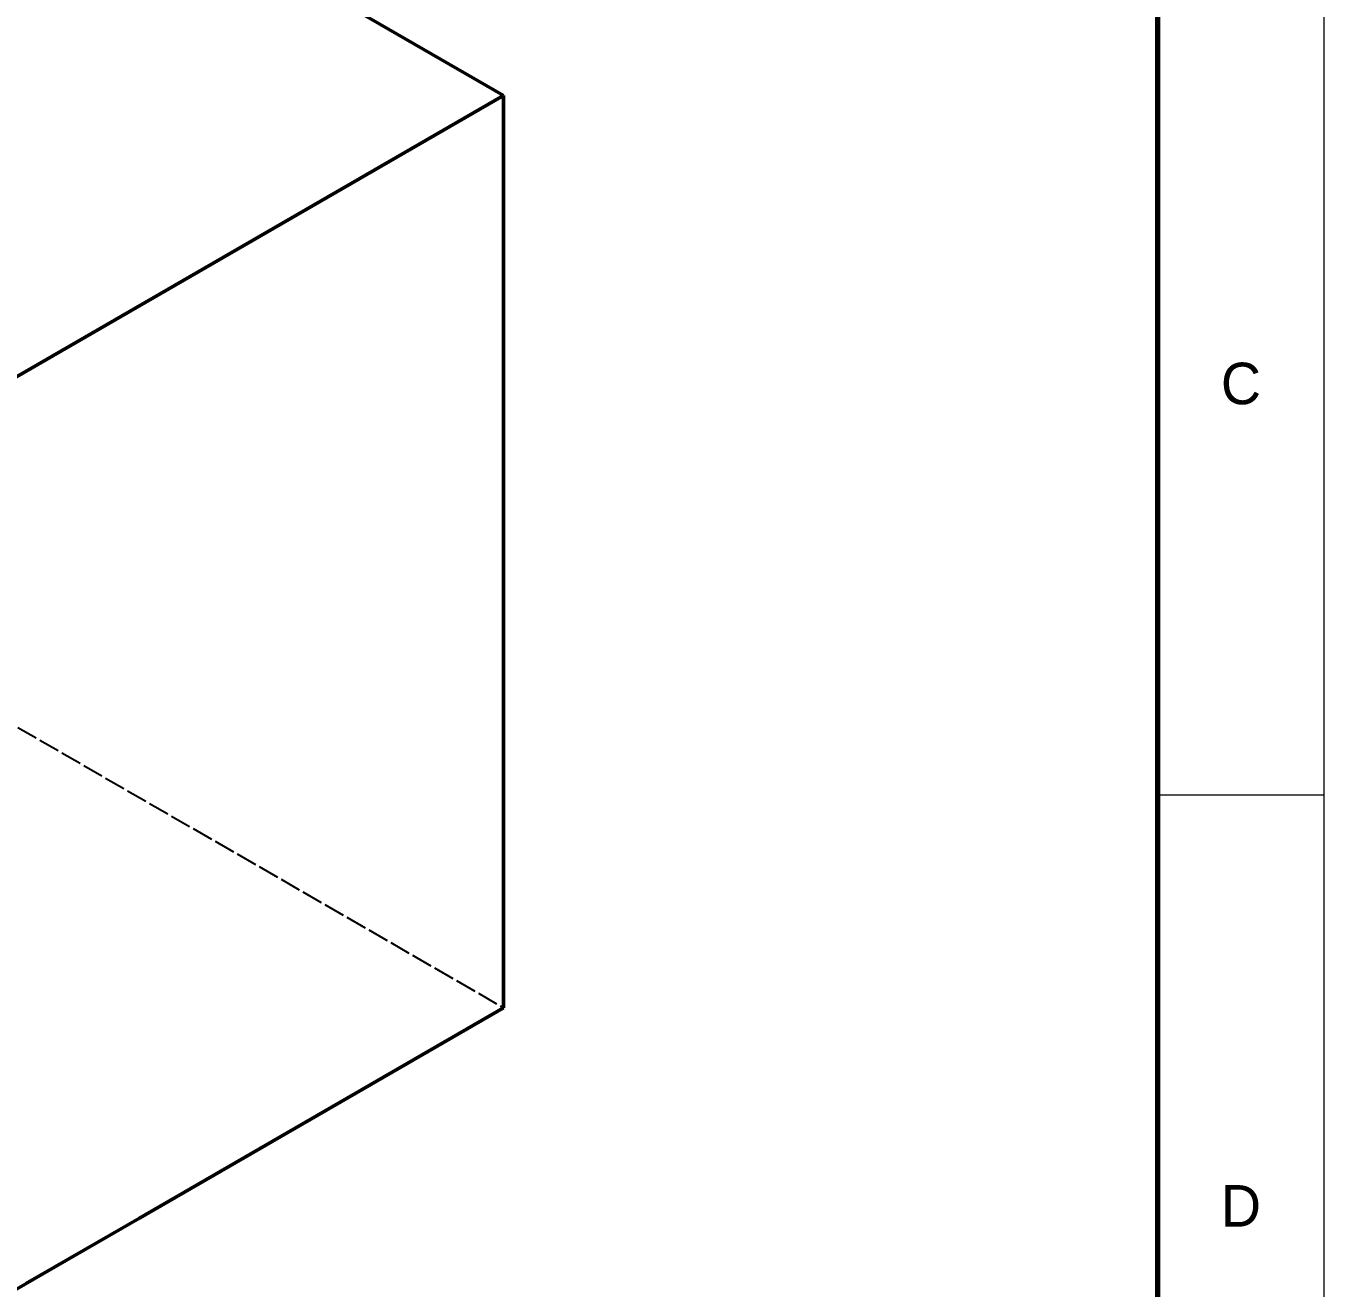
# Model space of a CAD drawing. Header units: millimetres. Extents: x 0 to 841, y 0 to 594.
# Drawn here: x 762.9 to 841, y 415.8 to 491.8 of the extents above; entities that cross this region are included whole.
import ezdxf
from ezdxf.enums import TextEntityAlignment as Align

# ---------------------------------------------------------------- set-up
doc = ezdxf.new("R2010")
doc.units = ezdxf.units.MM
doc.linetypes.add('DASHED', pattern=[1.524, 1.27, -0.254])
for name, color, linetype, lineweight in [('FINA', 7, 'CONTINUOUS', 18), ('NORMA', 7, 'CONTINUOUS', 70), ('OCULTA', 8, 'DASHED', 25), ('TEXTO', 7, 'CONTINUOUS', 25), ('VISIBLE', 7, 'CONTINUOUS', 50)]:
    doc.layers.add(name, color=color, linetype=linetype, lineweight=lineweight)

msp = doc.modelspace()

# ---------------------------------------------------------------- linework, layer by layer
at = {"layer": 'FINA'}
msp.add_line((831, 445.5), (841, 445.5), dxfattribs=at)
msp.add_lwpolyline([(0, 0), (841, 0), (841, 594), (0, 594)], close=True, dxfattribs=at)
at = {"layer": 'NORMA'}
msp.add_lwpolyline([(20, 10), (831, 10), (831, 584), (20, 584)], close=True, dxfattribs=at)
at = {"layer": 'OCULTA'}
msp.add_line((729.392, 468.6), (791.617, 432.674), dxfattribs=at)
at = {"layer": 'VISIBLE'}
for p, q in [((729.392, 523.51), (791.617, 487.584)), ((744.928, 514.54), (791.617, 487.584)), ((791.617, 487.584), (746.858, 461.742)), ((791.617, 463.089), (791.617, 487.584)), ((791.617, 487.584), (791.617, 487.584)), ((791.617, 487.584), (791.617, 487.584)), ((791.617, 487.584), (791.617, 432.674)), ((791.617, 432.674), (791.617, 463.089)), ((791.617, 432.674), (769.697, 420.019)), ((791.617, 432.674), (769.697, 420.019)), ((791.617, 432.674), (791.617, 432.674)), ((791.617, 432.674), (791.617, 432.674)), ((769.697, 420.019), (751.52, 409.524)), ((769.697, 420.019), (762.874, 416.079)), ((762.874, 416.079), (762.874, 416.079)), ((762.874, 416.079), (762.874, 416.079)), ((762.874, 416.079), (762.874, 416.079)), ((762.874, 416.079), (762.874, 416.079)), ((762.874, 416.079), (762.874, 416.079)), ((762.874, 416.079), (762.874, 416.079)), ((762.874, 416.079), (762.874, 416.079)), ((762.874, 416.079), (762.874, 416.079)), ((762.874, 416.079), (762.874, 416.079)), ((762.874, 416.079), (762.874, 416.079)), ((762.874, 416.079), (762.874, 416.079))]:
    msp.add_line(p, q, dxfattribs=at)

# ---------------------------------------------------------------- texts
at = {"layer": 'TEXTO'}
for s, p in [('C', (836, 470.25)), ('D', (836, 420.75))]:
    msp.add_text(s, height=2.5, dxfattribs=at).set_placement(p, align=Align.MIDDLE_CENTER)

doc.saveas('drawing.dxf')
